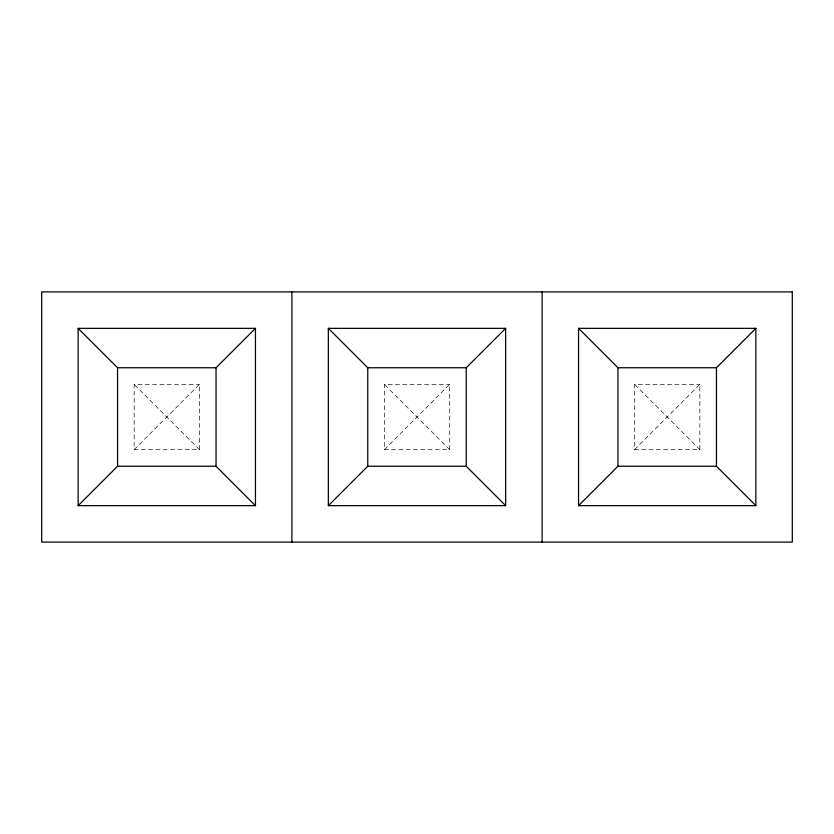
<?xml version="1.0" encoding="UTF-8"?>
<svg xmlns="http://www.w3.org/2000/svg" width="834" height="834" viewBox="0 0 834 834"><rect width="100%" height="100%" fill="white"/><g stroke="black" fill="none" stroke-linecap="round" stroke-linejoin="round"><path stroke-width="0.63" stroke-dasharray="4.17 3.13" d="M134.149 449.651L199.451 384.349L199.451 449.651L134.149 449.651L134.149 384.349L199.451 384.349M384.349 449.651L449.651 384.349L449.651 449.651L384.349 449.651L384.349 384.349L449.651 384.349M634.549 449.651L699.851 384.349L699.851 449.651L634.549 449.651L634.549 384.349L699.851 384.349M699.851 449.651L634.549 384.349M449.651 449.651L384.349 384.349M199.451 449.651L134.149 384.349"/><path stroke-width="1.25" d="M78.146 505.654L117.552 466.248L117.552 367.752L78.146 328.346L78.146 505.654L255.454 505.654L255.454 328.346L78.146 328.346M117.552 367.752L216.048 367.752L255.454 328.346M328.346 505.654L367.752 466.248L367.752 367.752L328.346 328.346L328.346 505.654L505.654 505.654L505.654 328.346L328.346 328.346M367.752 367.752L466.248 367.752L505.654 328.346M578.546 505.654L617.952 466.248L617.952 367.752L578.546 328.346L755.854 328.346L755.854 505.654L578.546 505.654L578.546 328.346M617.952 367.752L716.448 367.752L755.854 328.346M117.552 466.248L216.048 466.248L255.454 505.654M367.752 466.248L466.248 466.248L505.654 505.654M617.952 466.248L716.448 466.248L755.854 505.654M716.448 367.752L716.448 466.248M542.1 291.9L542.1 542.1M466.248 367.752L466.248 466.248M291.9 291.9L291.9 542.1M216.048 367.752L216.048 466.248M792.3 291.9L41.7 291.9L41.7 542.1L792.3 542.1L792.3 291.9"/></g></svg>
